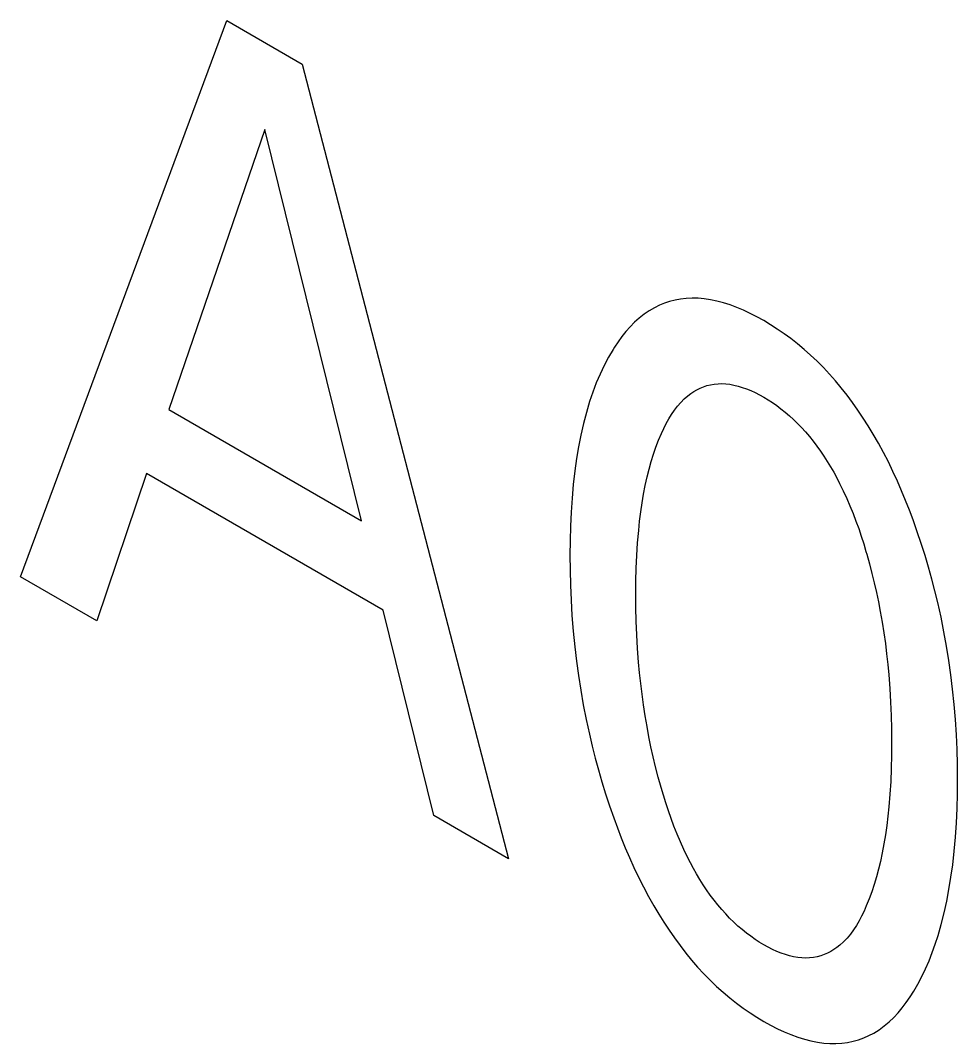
# Model space of a CAD drawing. Extents: x 0 to 420, y 0 to 297.
# Drawn here: x 190.737 to 192.664, y 116.269 to 118.371 of the extents above; entities that cross this region are included whole.
import ezdxf

# ---------------------------------------------------------------- set-up
doc = ezdxf.new("R2010")
doc.units = 0
doc.header["$LTSCALE"] = 23.1
doc.layers.add('40000_ISO', color=7, linetype='CONTINUOUS')

msp = doc.modelspace()

# ---------------------------------------------------------------- linework, layer by layer
at = {"layer": '40000_ISO', "color": 7, "linetype": 'CONTINUOUS'}
for p, q in [((190.737, 117.2281), (191.1612, 118.3712)), ((191.1612, 118.3712), (191.3165, 118.2815)), ((191.3165, 118.2815), (191.7407, 116.6485)), ((191.2396, 118.1469), (191.0418, 117.5715)), ((191.4381, 117.3427), (191.2396, 118.1469)), ((192.0507, 117.7859), (192.0406, 117.7809)), ((192.0611, 117.7901), (192.0507, 117.7859)), ((192.0719, 117.7937), (192.0611, 117.7901)), ((192.083, 117.7965), (192.0719, 117.7937)), ((192.0944, 117.7986), (192.083, 117.7965)), ((192.1061, 117.7999), (192.0944, 117.7986)), ((192.1181, 117.8005), (192.1061, 117.7999)), ((192.1304, 117.8003), (192.1181, 117.8005)), ((192.143, 117.7992), (192.1304, 117.8003)), ((192.1559, 117.7973), (192.143, 117.7992)), ((192.1691, 117.7946), (192.1559, 117.7973)), ((192.1825, 117.791), (192.1691, 117.7946)), ((192.1961, 117.7867), (192.1825, 117.791)), ((192.2098, 117.7816), (192.1961, 117.7867)), ((192.0193, 117.7674), (192.0093, 117.7595)), ((192.0297, 117.7746), (192.0193, 117.7674)), ((192.0406, 117.7809), (192.0297, 117.7746)), ((192.2236, 117.7758), (192.2098, 117.7816)), ((192.2374, 117.7693), (192.2236, 117.7758)), ((192.2514, 117.7621), (192.2374, 117.7693)), ((191.9998, 117.751), (191.9907, 117.7417)), ((192.0093, 117.7595), (191.9998, 117.751)), ((192.2653, 117.7544), (192.2514, 117.7621)), ((192.2793, 117.746), (192.2653, 117.7544)), ((192.2933, 117.7371), (192.2793, 117.746)), ((191.9737, 117.7216), (191.9659, 117.7107)), ((191.982, 117.7319), (191.9737, 117.7216)), ((191.9907, 117.7417), (191.982, 117.7319)), ((192.3072, 117.7275), (192.2933, 117.7371)), ((192.321, 117.7174), (192.3072, 117.7275)), ((191.9659, 117.7107), (191.9583, 117.6995)), ((192.3347, 117.7066), (192.321, 117.7174)), ((192.3483, 117.6953), (192.3347, 117.7066)), ((191.9556, 117.6951), (191.9461, 117.6789)), ((191.9583, 117.6995), (191.9556, 117.6951)), ((192.3617, 117.6834), (192.3483, 117.6953)), ((192.375, 117.6709), (192.3617, 117.6834)), ((191.9371, 117.662), (191.9288, 117.6444)), ((191.9461, 117.6789), (191.9371, 117.662)), ((192.388, 117.6578), (192.375, 117.6709)), ((191.9288, 117.6444), (191.9211, 117.6262)), ((192.4005, 117.6443), (192.388, 117.6578)), ((192.4128, 117.6304), (192.4005, 117.6443)), ((191.9211, 117.6262), (191.914, 117.6074)), ((192.1346, 117.6157), (192.1415, 117.6185)), ((192.1415, 117.6185), (192.1486, 117.6208)), ((192.1486, 117.6208), (192.156, 117.6227)), ((192.156, 117.6227), (192.1636, 117.6239)), ((192.1636, 117.6239), (192.1714, 117.6247)), ((192.1714, 117.6247), (192.1794, 117.6248)), ((192.1794, 117.6248), (192.1875, 117.6244)), ((192.1875, 117.6244), (192.1957, 117.6234)), ((192.1957, 117.6234), (192.204, 117.6218)), ((192.204, 117.6218), (192.2125, 117.6198)), ((192.2125, 117.6198), (192.2211, 117.6172)), ((192.2211, 117.6172), (192.2299, 117.6141)), ((192.4249, 117.6159), (192.4128, 117.6304)), ((191.914, 117.6074), (191.9074, 117.5881)), ((192.1018, 117.5934), (192.1093, 117.6)), ((192.1093, 117.6), (192.1153, 117.6046)), ((192.1153, 117.6046), (192.1215, 117.6087)), ((192.1215, 117.6087), (192.1279, 117.6124)), ((192.1279, 117.6124), (192.1346, 117.6157)), ((192.2299, 117.6141), (192.2387, 117.6105)), ((192.2387, 117.6105), (192.2475, 117.6064)), ((192.2475, 117.6064), (192.2564, 117.6019)), ((192.2564, 117.6019), (192.2653, 117.597)), ((192.2653, 117.597), (192.2742, 117.5916)), ((192.4366, 117.6011), (192.4249, 117.6159)), ((192.448, 117.5858), (192.4366, 117.6011)), ((191.9074, 117.5881), (191.9007, 117.5657)), ((192.0816, 117.5702), (192.0879, 117.5784)), ((192.0879, 117.5784), (192.0946, 117.5862)), ((192.0946, 117.5862), (192.1018, 117.5934)), ((192.2742, 117.5916), (192.2831, 117.5859)), ((192.2831, 117.5859), (192.292, 117.5797)), ((192.292, 117.5797), (192.3008, 117.5731)), ((192.4591, 117.5701), (192.448, 117.5858)), ((191.0418, 117.5715), (191.4381, 117.3427)), ((191.9007, 117.5657), (191.8947, 117.5428)), ((192.07, 117.5522), (192.0757, 117.5614)), ((192.0757, 117.5614), (192.0816, 117.5702)), ((192.3008, 117.5731), (192.3095, 117.5662)), ((192.3095, 117.5662), (192.3181, 117.5588)), ((192.3181, 117.5588), (192.3266, 117.5511)), ((192.4699, 117.5541), (192.4591, 117.5701)), ((192.4803, 117.5378), (192.4699, 117.5541)), ((191.8947, 117.5428), (191.8893, 117.5192)), ((192.055, 117.5226), (192.0598, 117.5328)), ((192.0598, 117.5328), (192.0648, 117.5427)), ((192.0648, 117.5427), (192.07, 117.5522)), ((192.3266, 117.5511), (192.335, 117.543)), ((192.335, 117.543), (192.3432, 117.5345)), ((192.3432, 117.5345), (192.3512, 117.5257)), ((192.4903, 117.5213), (192.4803, 117.5378)), ((191.8893, 117.5192), (191.8846, 117.4952)), ((192.0491, 117.5087), (192.055, 117.5226)), ((192.3512, 117.5257), (192.3592, 117.5163)), ((192.3592, 117.5163), (192.367, 117.5065)), ((192.5012, 117.5024), (192.4903, 117.5213)), ((191.8846, 117.4952), (191.8805, 117.4707)), ((192.0386, 117.4797), (192.0437, 117.4944)), ((192.0437, 117.4944), (192.0491, 117.5087)), ((192.367, 117.5065), (192.3746, 117.4964)), ((192.3746, 117.4964), (192.382, 117.4861)), ((192.5116, 117.4832), (192.5012, 117.5024)), ((191.8805, 117.4707), (191.8769, 117.4457)), ((192.0339, 117.4646), (192.0386, 117.4797)), ((192.382, 117.4861), (192.3891, 117.4755)), ((192.3891, 117.4755), (192.3961, 117.4647)), ((192.5216, 117.4638), (192.5116, 117.4832)), ((192.0257, 117.4334), (192.0297, 117.4492)), ((192.0297, 117.4492), (192.0339, 117.4646)), ((192.3961, 117.4647), (192.4027, 117.4537)), ((192.4027, 117.4537), (192.4092, 117.4426)), ((192.531, 117.4442), (192.5216, 117.4638)), ((190.9963, 117.4403), (190.8938, 117.1375)), ((191.4828, 117.1595), (190.9963, 117.4403)), ((191.8769, 117.4457), (191.8737, 117.4178)), ((192.0218, 117.4158), (192.0257, 117.4334)), ((192.4092, 117.4426), (192.4154, 117.4313)), ((192.4154, 117.4313), (192.4213, 117.4199)), ((192.5401, 117.4246), (192.531, 117.4442)), ((191.8737, 117.4178), (191.8711, 117.3895)), ((192.0184, 117.3979), (192.0218, 117.4158)), ((192.4213, 117.4199), (192.4289, 117.4046)), ((192.5487, 117.4048), (192.5401, 117.4246)), ((191.8711, 117.3895), (191.8692, 117.3607)), ((192.0153, 117.3796), (192.0184, 117.3979)), ((192.4289, 117.4046), (192.436, 117.3891)), ((192.436, 117.3891), (192.4427, 117.3736)), ((192.5569, 117.3849), (192.5487, 117.4048)), ((192.0125, 117.3611), (192.0153, 117.3796)), ((192.4427, 117.3736), (192.449, 117.358)), ((192.5648, 117.3649), (192.5569, 117.3849)), ((192.5723, 117.345), (192.5648, 117.3649)), ((191.8692, 117.3607), (191.8678, 117.3316)), ((192.0102, 117.3423), (192.0125, 117.3611)), ((192.449, 117.358), (192.455, 117.3424)), ((192.581, 117.3206), (192.5723, 117.345)), ((191.8678, 117.3316), (191.867, 117.3021)), ((192.006, 117.2976), (192.0082, 117.3232)), ((192.0082, 117.3232), (192.0102, 117.3423)), ((192.455, 117.3424), (192.4606, 117.3268)), ((192.4606, 117.3268), (192.4659, 117.3111)), ((191.867, 117.3021), (191.8667, 117.2723)), ((192.4659, 117.3111), (192.4709, 117.2955)), ((192.5893, 117.2961), (192.581, 117.3206)), ((192.0043, 117.2717), (192.006, 117.2976)), ((192.4709, 117.2955), (192.4756, 117.2798)), ((192.597, 117.2718), (192.5893, 117.2961)), ((191.8667, 117.2723), (191.867, 117.2417)), ((192.0032, 117.2454), (192.0043, 117.2717)), ((192.4756, 117.2798), (192.4772, 117.2743)), ((192.4772, 117.2743), (192.4827, 117.2545)), ((192.6042, 117.2474), (192.597, 117.2718)), ((191.867, 117.2417), (191.8678, 117.2108)), ((192.0025, 117.2189), (192.0032, 117.2454)), ((192.4827, 117.2545), (192.4879, 117.2348)), ((192.611, 117.2232), (192.6042, 117.2474)), ((190.8938, 117.1375), (190.737, 117.2281)), ((192.0023, 117.1921), (192.0025, 117.2189)), ((192.4879, 117.2348), (192.4927, 117.2152)), ((192.6173, 117.199), (192.611, 117.2232)), ((191.8678, 117.2108), (191.8691, 117.1796)), ((192.4927, 117.2152), (192.4971, 117.1956)), ((192.6232, 117.1748), (192.6173, 117.199)), ((191.8691, 117.1796), (191.871, 117.1481)), ((192.0025, 117.1646), (192.0023, 117.1921)), ((192.4971, 117.1956), (192.5012, 117.1761)), ((192.5012, 117.1761), (192.5049, 117.1568)), ((192.6299, 117.1448), (192.6232, 117.1748)), ((191.5869, 116.7374), (191.4828, 117.1595)), ((192.0031, 117.1369), (192.0025, 117.1646)), ((192.5049, 117.1568), (192.5088, 117.1347)), ((191.871, 117.1481), (191.8736, 117.1163)), ((192.0043, 117.1089), (192.0031, 117.1369)), ((192.5088, 117.1347), (192.5123, 117.1127)), ((192.6359, 117.1148), (192.6299, 117.1448)), ((191.8736, 117.1163), (191.8768, 117.0842)), ((192.5123, 117.1127), (192.5154, 117.0909)), ((192.6413, 117.0851), (192.6359, 117.1148)), ((192.0059, 117.0807), (192.0043, 117.1089)), ((192.5154, 117.0909), (192.5181, 117.0692)), ((191.8768, 117.0842), (191.8802, 117.0547)), ((192.0081, 117.0522), (192.0059, 117.0807)), ((192.646, 117.0556), (192.6413, 117.0851)), ((191.8802, 117.0547), (191.8843, 117.025)), ((192.0101, 117.0305), (192.0081, 117.0522)), ((192.5181, 117.0692), (192.5205, 117.0477)), ((192.6502, 117.0263), (192.646, 117.0556)), ((192.0124, 117.0087), (192.0101, 117.0305)), ((192.5205, 117.0477), (192.5225, 117.0263)), ((191.8843, 117.025), (191.889, 116.9951)), ((192.0151, 116.9867), (192.0124, 117.0087)), ((192.5225, 117.0263), (192.5247, 116.9982)), ((192.6537, 116.9972), (192.6502, 117.0263)), ((191.889, 116.9951), (191.8943, 116.965)), ((192.0181, 116.9645), (192.0151, 116.9867)), ((192.5247, 116.9982), (192.5263, 116.9703)), ((192.6569, 116.9656), (192.6537, 116.9972)), ((191.8943, 116.965), (191.9002, 116.9347)), ((192.0216, 116.9423), (192.0181, 116.9645)), ((192.5263, 116.9703), (192.5275, 116.9428)), ((192.6595, 116.9343), (192.6569, 116.9656)), ((191.9002, 116.9347), (191.9068, 116.9042)), ((192.0254, 116.9199), (192.0216, 116.9423)), ((192.5275, 116.9428), (192.5281, 116.9154)), ((192.6615, 116.9033), (192.6595, 116.9343)), ((191.9068, 116.9042), (191.9125, 116.8799)), ((192.0293, 116.8993), (192.0254, 116.9199)), ((192.5281, 116.9154), (192.5283, 116.8883)), ((192.6628, 116.8726), (192.6615, 116.9033)), ((192.0335, 116.8787), (192.0293, 116.8993)), ((192.5283, 116.8883), (192.5281, 116.8611)), ((191.9125, 116.8799), (191.9187, 116.8554)), ((192.0381, 116.8579), (192.0335, 116.8787)), ((192.5281, 116.8611), (192.5275, 116.8342)), ((192.6636, 116.8422), (192.6628, 116.8726)), ((191.9187, 116.8554), (191.9254, 116.8309)), ((192.0431, 116.8371), (192.0381, 116.8579)), ((192.6639, 116.8121), (192.6636, 116.8422)), ((191.9254, 116.8309), (191.9325, 116.8063)), ((192.0485, 116.8161), (192.0431, 116.8371)), ((192.5275, 116.8342), (192.5264, 116.8075)), ((191.9325, 116.8063), (191.9402, 116.7817)), ((192.0543, 116.7951), (192.0485, 116.8161)), ((192.5264, 116.8075), (192.5247, 116.7812)), ((192.6636, 116.7818), (192.6639, 116.8121)), ((191.9402, 116.7817), (191.9483, 116.757)), ((192.059, 116.7791), (192.0543, 116.7951)), ((192.064, 116.7631), (192.059, 116.7791)), ((192.5247, 116.7812), (192.5226, 116.7552)), ((192.6629, 116.7519), (192.6636, 116.7818)), ((191.9483, 116.757), (191.9569, 116.7323)), ((192.0693, 116.7471), (192.064, 116.7631)), ((192.5226, 116.7552), (192.5206, 116.7358)), ((191.7407, 116.6485), (191.5869, 116.7374)), ((192.0749, 116.7311), (192.0693, 116.7471)), ((192.5206, 116.7358), (192.5182, 116.7166)), ((192.6615, 116.7223), (192.6629, 116.7519)), ((191.9569, 116.7323), (191.9644, 116.7119)), ((192.0808, 116.7151), (192.0749, 116.7311)), ((192.0872, 116.6991), (192.0808, 116.7151)), ((192.5182, 116.7166), (192.5155, 116.6977)), ((192.6596, 116.6931), (192.6615, 116.7223)), ((191.9644, 116.7119), (191.9722, 116.6915)), ((191.9722, 116.6915), (191.9805, 116.6711)), ((192.0939, 116.6832), (192.0872, 116.6991)), ((192.5155, 116.6977), (192.5125, 116.6791)), ((192.6571, 116.6643), (192.6596, 116.6931)), ((191.9805, 116.6711), (191.9892, 116.6508)), ((192.1011, 116.6674), (192.0939, 116.6832)), ((192.5125, 116.6791), (192.5091, 116.6608)), ((191.9892, 116.6508), (191.9983, 116.6306)), ((192.1087, 116.6517), (192.1011, 116.6674)), ((192.1146, 116.6401), (192.1087, 116.6517)), ((192.5091, 116.6608), (192.5052, 116.6429)), ((192.6539, 116.636), (192.6571, 116.6643)), ((191.9983, 116.6306), (192.0078, 116.6105)), ((192.1208, 116.6286), (192.1146, 116.6401)), ((192.1272, 116.6173), (192.1208, 116.6286)), ((192.5052, 116.6429), (192.5014, 116.6268)), ((192.6504, 116.6105), (192.6539, 116.636)), ((192.0078, 116.6105), (192.0178, 116.5906)), ((192.1339, 116.606), (192.1272, 116.6173)), ((192.4971, 116.611), (192.4925, 116.5955)), ((192.5014, 116.6268), (192.4971, 116.611)), ((192.6463, 116.5855), (192.6504, 116.6105)), ((192.0178, 116.5906), (192.0283, 116.5709)), ((192.1409, 116.595), (192.1339, 116.606)), ((192.148, 116.5842), (192.1409, 116.595)), ((192.4925, 116.5955), (192.4875, 116.5805)), ((192.0283, 116.5709), (192.0393, 116.5514)), ((192.1554, 116.5737), (192.148, 116.5842)), ((192.1631, 116.5634), (192.1554, 116.5737)), ((192.4821, 116.5657), (192.4763, 116.5514)), ((192.4875, 116.5805), (192.4821, 116.5657)), ((192.6417, 116.561), (192.6463, 116.5855)), ((192.0393, 116.5514), (192.0494, 116.5345)), ((192.1709, 116.5534), (192.1631, 116.5634)), ((192.179, 116.5438), (192.1709, 116.5534)), ((192.4763, 116.5514), (192.4716, 116.5409)), ((192.6364, 116.537), (192.6417, 116.561)), ((192.0494, 116.5345), (192.0598, 116.5179)), ((192.1871, 116.5349), (192.179, 116.5438)), ((192.1953, 116.5263), (192.1871, 116.5349)), ((192.2037, 116.5181), (192.1953, 116.5263)), ((192.4666, 116.5307), (192.4614, 116.5207)), ((192.4716, 116.5409), (192.4666, 116.5307)), ((192.6304, 116.5135), (192.6364, 116.537)), ((192.0598, 116.5179), (192.0706, 116.5016)), ((192.2122, 116.5102), (192.2037, 116.5181)), ((192.2209, 116.5028), (192.2122, 116.5102)), ((192.2296, 116.4957), (192.2209, 116.5028)), ((192.4498, 116.5021), (192.4435, 116.4934)), ((192.4558, 116.5112), (192.4498, 116.5021)), ((192.4614, 116.5207), (192.4558, 116.5112)), ((192.6238, 116.4907), (192.6304, 116.5135)), ((192.0706, 116.5016), (192.0817, 116.4856)), ((192.0817, 116.4856), (192.0932, 116.47)), ((192.2385, 116.4891), (192.2296, 116.4957)), ((192.2474, 116.4828), (192.2385, 116.4891)), ((192.2563, 116.477), (192.2474, 116.4828)), ((192.4367, 116.4853), (192.4296, 116.4778)), ((192.4435, 116.4934), (192.4367, 116.4853)), ((192.6181, 116.4729), (192.6238, 116.4907)), ((192.0932, 116.47), (192.105, 116.4547)), ((192.2653, 116.4716), (192.2563, 116.477)), ((192.2743, 116.4666), (192.2653, 116.4716)), ((192.2832, 116.4621), (192.2743, 116.4666)), ((192.2921, 116.4581), (192.2832, 116.4621)), ((192.4098, 116.4617), (192.4034, 116.4578)), ((192.416, 116.4661), (192.4098, 116.4617)), ((192.4219, 116.4708), (192.416, 116.4661)), ((192.4296, 116.4778), (192.4219, 116.4708)), ((192.6119, 116.4556), (192.6181, 116.4729)), ((192.105, 116.4547), (192.1171, 116.44)), ((192.1171, 116.44), (192.1295, 116.4257)), ((192.301, 116.4545), (192.2921, 116.4581)), ((192.3098, 116.4515), (192.301, 116.4545)), ((192.3184, 116.4489), (192.3098, 116.4515)), ((192.3269, 116.4469), (192.3184, 116.4489)), ((192.3353, 116.4454), (192.3269, 116.4469)), ((192.3436, 116.4445), (192.3353, 116.4454)), ((192.3516, 116.4442), (192.3436, 116.4445)), ((192.3597, 116.4445), (192.3516, 116.4442)), ((192.3676, 116.4453), (192.3597, 116.4445)), ((192.3752, 116.4468), (192.3676, 116.4453)), ((192.3826, 116.4488), (192.3752, 116.4468)), ((192.3898, 116.4513), (192.3826, 116.4488)), ((192.3967, 116.4543), (192.3898, 116.4513)), ((192.4034, 116.4578), (192.3967, 116.4543)), ((192.6052, 116.4387), (192.6119, 116.4556)), ((192.1295, 116.4257), (192.1421, 116.412)), ((192.5905, 116.4064), (192.5981, 116.4223)), ((192.5981, 116.4223), (192.6052, 116.4387)), ((192.1421, 116.412), (192.1552, 116.3987)), ((192.1552, 116.3987), (192.1685, 116.386)), ((192.5824, 116.391), (192.5905, 116.4064)), ((192.1685, 116.386), (192.1819, 116.3739)), ((192.5663, 116.3644), (192.5738, 116.3762)), ((192.5738, 116.3762), (192.5824, 116.391)), ((192.1819, 116.3739), (192.1956, 116.3625)), ((192.1956, 116.3625), (192.2093, 116.3516)), ((192.5585, 116.353), (192.5663, 116.3644)), ((192.2093, 116.3516), (192.2232, 116.3413)), ((192.2232, 116.3413), (192.2372, 116.3317)), ((192.5416, 116.3318), (192.5502, 116.3421)), ((192.5502, 116.3421), (192.5585, 116.353)), ((192.2372, 116.3317), (192.2513, 116.3226)), ((192.2513, 116.3226), (192.2653, 116.3142)), ((192.2653, 116.3142), (192.2794, 116.3064)), ((192.5131, 116.3047), (192.523, 116.313)), ((192.523, 116.313), (192.5326, 116.3221)), ((192.5326, 116.3221), (192.5416, 116.3318)), ((192.2794, 116.3064), (192.2935, 116.2992)), ((192.2935, 116.2992), (192.3075, 116.2927)), ((192.3075, 116.2927), (192.3214, 116.2869)), ((192.4916, 116.2902), (192.5026, 116.297)), ((192.5026, 116.297), (192.5131, 116.3047)), ((192.3214, 116.2869), (192.3353, 116.2818)), ((192.3353, 116.2818), (192.3489, 116.2775)), ((192.3489, 116.2775), (192.3624, 116.274)), ((192.3624, 116.274), (192.3757, 116.2714)), ((192.3757, 116.2714), (192.3888, 116.2696)), ((192.426, 116.2694), (192.4378, 116.271)), ((192.4378, 116.271), (192.4492, 116.2734)), ((192.4492, 116.2734), (192.4604, 116.2765)), ((192.4604, 116.2765), (192.4712, 116.2804)), ((192.4712, 116.2804), (192.4816, 116.285)), ((192.4816, 116.285), (192.4916, 116.2902)), ((192.3888, 116.2696), (192.4015, 116.2687)), ((192.4015, 116.2687), (192.4139, 116.2687)), ((192.4139, 116.2687), (192.426, 116.2694))]:
    msp.add_line(p, q, dxfattribs=at)

doc.saveas('drawing.dxf')
